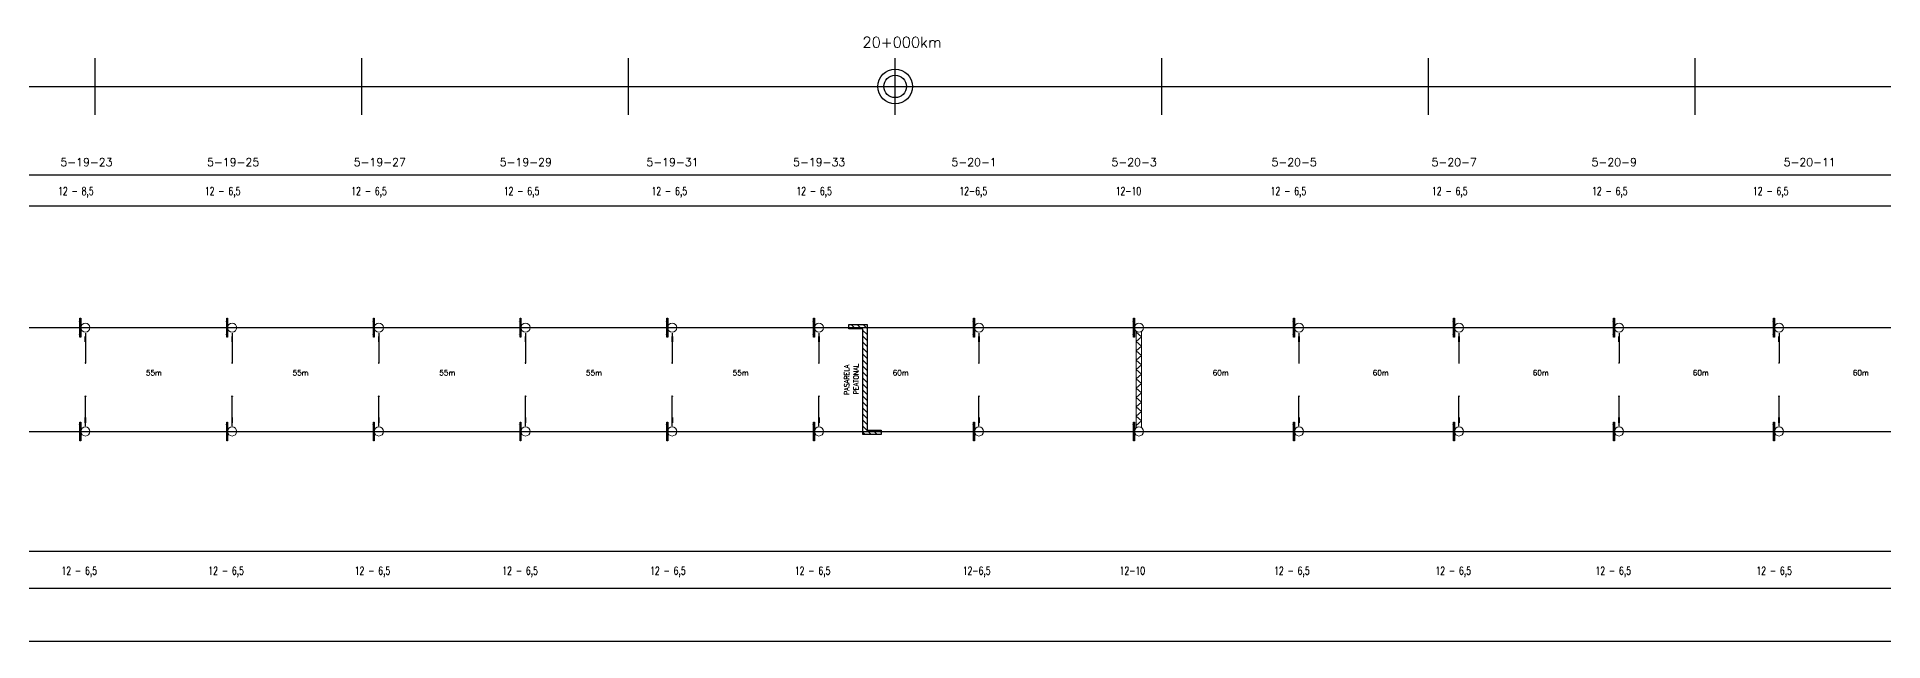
# Model space of a CAD drawing. Header units: millimetres. Extents: x 56 to 21898, y 218 to 1565.
# Drawn here: x 15746 to 16439, y 229 to 456 of the extents above; entities that cross this region are included whole.
import ezdxf

# ---------------------------------------------------------------- set-up
doc = ezdxf.new("R2010")
doc.units = ezdxf.units.MM
for name, color, linetype in [('Brazos', 9, 'Continuous'), ('Cruceta Fe', 42, 'Continuous'), ('LDF', 5, 'Continuous'), ('LDS', 1, 'Continuous'), ('longitud vano', 7, 'Continuous'), ('Nº de poste', 6, 'Continuous'), ('POSTES', 8, 'Continuous'), ('progresivas', 4, 'Continuous'), ('Pórticos', 9, 'Continuous'), ('TEXTOS', 3, 'Continuous')]:
    doc.layers.add(name, color=color, linetype=linetype)
doc.styles.add('STYLE1', font='romans.shx')

# ---------------------------------------------------------------- blocks, each defined once
blk = doc.blocks.new('Poste Hormigón')
at = {"layer": 'POSTES', "lineweight": 18}
blk.add_line((1.7, 0), (-1.7, 0), dxfattribs=at)
blk.add_circle((0, 0), 1.7, dxfattribs=at)
blk = doc.blocks.new('Brazo')
at = {"layer": 'Brazos'}
for p, q in [((0, 0.2), (0, -10.98)), ((-0.3, -1.23), (0.3, -1.23)), ((-0.3, -1.43), (0.3, -1.43)), ((-0.3, -1.64), (0.3, -1.64)), ((-0.3, -1.84), (0.3, -1.84)), ((-0.3, -2.04), (0.3, -2.04)), ((-0.3, -2.25), (0.3, -2.25)), ((-0.3, -2.45), (0.3, -2.45)), ((-0.3, -2.66), (0.3, -2.66)), ((-0.3, -2.86), (0.3, -2.86))]:
    blk.add_line(p, q, dxfattribs=at)
for start, end in [(37.01986, 217.01986), (217.01986, 37.01986)]:
    blk.add_arc((0, -10.98), 0.102, start, end, dxfattribs=at)
blk = doc.blocks.new('Cruceta Fe')
at = {"layer": 'Cruceta Fe', "const_width": 0.1}
for points in [[(-0.92, 2.45), (0, 2.45)], [(-0.92, 0), (0, 0)], [(-0.92, -2.45), (0, -2.45)]]:
    blk.add_lwpolyline(points, dxfattribs=at)
at = {"layer": 'Cruceta Fe'}
blk.add_lwpolyline([(-0.35, 3.52), (0, 3.52), (0, -3.52), (-0.35, -3.52)], close=True, dxfattribs=at)
blk = doc.blocks.new('Cruceta Fe 1')
at = {"layer": 'Cruceta Fe', "const_width": 0.1}
for points in [[(-0.92, 2.45), (0, 2.45)], [(-0.92, -2.45), (0, -2.45)]]:
    blk.add_lwpolyline(points, dxfattribs=at)
at = {"layer": 'Cruceta Fe'}
blk.add_lwpolyline([(-0.35, 3.52), (0, 3.52), (0, -3.52), (-0.35, -3.52)], close=True, dxfattribs=at)
blk = doc.blocks.new('Viga canasto')
at = {"layer": 'Pórticos', "lineweight": 20}
for p, q in [((-1, -1.37), (-1, -37.58)), ((-1, -1.73), (-1, -37.58)), ((-1, -1.73), (1, -3.48)), ((-1, -5.23), (1, -3.48)), ((-1, -5.23), (1, -6.99)), ((1, -1.37), (1, -37.58)), ((1, -1.37), (1, -37.58)), ((-1, -8.74), (1, -6.99)), ((-1, -8.74), (1, -10.49)), ((-1, -12.24), (1, -10.49)), ((-1, -12.24), (1, -13.99)), ((-1, -15.74), (1, -13.99)), ((-1, -15.74), (1, -17.49)), ((-1, -19.25), (1, -17.49)), ((-1, -19.25), (1, -21)), ((-1, -22.75), (1, -21)), ((-1, -22.75), (1, -24.5)), ((-1, -26.25), (1, -24.5)), ((-1, -26.25), (1, -28)), ((-1, -29.75), (1, -28)), ((-1, -29.75), (1, -31.51)), ((-1, -33.26), (1, -31.51)), ((-1, -33.26), (1, -35.01)), ((-1, -36.76), (1, -35.01))]:
    blk.add_line(p, q, dxfattribs=at)

msp = doc.modelspace()

# ---------------------------------------------------------------- hatches: boundary and pattern name
h = msp.add_hatch()
h.set_pattern_fill('ANSI31', color=256, scale=0.5, angle=90, style=0)
h.set_pattern_definition([(135, (-171.9055, -722.5569), (-1.12253202, -1.12253202), [])])
h.paths.add_polyline_path([(16062.8556, 306.4418), (16056.0106, 306.4418), (16056.0106, 346.0418), (16050.7656, 346.0418), (16050.7656, 347.6418), (16057.6106, 347.6418), (16057.6106, 308.0418), (16062.8556, 308.0418)])

# ---------------------------------------------------------------- linework, layer by layer
for p, q in [((15768.1506, 426.3383), (15768.1506, 447.6025)), ((15868.1506, 426.3383), (15868.1506, 447.6025)), ((15968.1506, 426.3383), (15968.1506, 447.6025)), ((16068.1506, 426.3383), (16068.1506, 447.6025)), ((16168.1506, 426.3383), (16168.1506, 447.6025)), ((16268.1506, 426.3383), (16268.1506, 447.6025)), ((16368.1506, 426.3383), (16368.1506, 447.6025)), ((68.1506, 436.9704), (21897.5602, 436.9704)), ((68.1506, 403.8502), (21897.5602, 403.8502)), ((68.1506, 392.2176), (21897.5602, 392.2176)), ((15764.5506, 346.5185), (15764.5506, 346.5185)), ((15764.5506, 346.5185), (15764.5506, 346.5185)), ((15819.5506, 346.5185), (15819.5506, 346.5185)), ((15819.5506, 346.5185), (15819.5506, 346.5185)), ((15874.5506, 346.5185), (15874.5506, 346.5185)), ((15874.5506, 346.5185), (15874.5506, 346.5185)), ((15929.5506, 346.5185), (15929.5506, 346.5185)), ((15929.5506, 346.5185), (15929.5506, 346.5185)), ((15984.5506, 346.5185), (15984.5506, 346.5185)), ((15984.5506, 346.5185), (15984.5506, 346.5185)), ((16039.5506, 346.5185), (16039.5506, 346.5185)), ((16039.5506, 346.5185), (16039.5506, 346.5185)), ((16099.5506, 346.5185), (16099.5506, 346.5185)), ((16099.5506, 346.5185), (16099.5506, 346.5185)), ((16159.5506, 346.5185), (16159.5506, 346.5185)), ((16159.5506, 346.5185), (16159.5506, 346.5185)), ((16219.5506, 346.5185), (16219.5506, 346.5185)), ((16219.5506, 346.5185), (16219.5506, 346.5185)), ((16279.5506, 346.5185), (16279.5506, 346.5185)), ((16279.5506, 346.5185), (16279.5506, 346.5185)), ((16339.5506, 346.5185), (16339.5506, 346.5185)), ((16339.5506, 346.5185), (16339.5506, 346.5185)), ((16399.5506, 346.5185), (16399.5506, 346.5185)), ((16399.5506, 346.5185), (16399.5506, 346.5185)), ((68.1506, 262.6383), (21897.5602, 262.6383)), ((68.1506, 248.8066), (21897.5602, 248.8066)), ((15732.8006, 228.9395), (16569.7506, 228.9395))]:
    msp.add_line(p, q)
msp.add_lwpolyline([(16062.8556, 306.4418), (16056.0106, 306.4418), (16056.0106, 346.0418), (16050.7656, 346.0418), (16050.7656, 347.6418), (16057.6106, 347.6418), (16057.6106, 308.0418), (16062.8556, 308.0418)], close=True)
for radius in [6.4757, 4.1956]:
    msp.add_circle((16068.1506, 436.9704), radius)
at = {"layer": 'LDF'}
msp.add_line((14270.7548, 346.5185), (16948.719, 346.5185), dxfattribs=at)
at = {"layer": 'LDS'}
msp.add_line((14270.7548, 307.565), (16950.0768, 307.565), dxfattribs=at)

# ---------------------------------------------------------------- block references
at = {"layer": 'Brazos'}
for p in [(15764.5504, 344.2785), (15819.5504, 344.2785), (15874.5504, 344.2785), (15929.5504, 344.2785), (15984.5504, 344.2785), (16039.5504, 344.2785), (16099.5504, 344.2785), (16219.5504, 344.2785), (16279.5504, 344.2785), (16339.5504, 344.2785), (16399.5504, 344.2785)]:
    msp.add_blockref('Brazo', p, dxfattribs=at)
at = {"layer": 'Brazos', "xscale": -1, "rotation": 180}
for p in [(15764.5504, 309.805), (15819.5504, 309.805), (15874.5504, 309.805), (15929.5504, 309.805), (15984.5504, 309.805), (16039.5504, 309.805), (16099.5504, 309.805), (16219.5504, 309.805), (16279.5504, 309.805), (16339.5504, 309.805), (16399.5504, 309.805)]:
    msp.add_blockref('Brazo', p, dxfattribs=at)
at = {"layer": 'Cruceta Fe'}
for name, p in [('Cruceta Fe', (15762.8506, 346.5185)), ('Cruceta Fe', (15817.8506, 346.5185)), ('Cruceta Fe', (15872.8506, 346.5185)), ('Cruceta Fe', (15927.8506, 346.5185)), ('Cruceta Fe', (15982.8506, 346.5185)), ('Cruceta Fe', (16037.8506, 346.5185)), ('Cruceta Fe', (16097.8506, 346.5185)), ('Cruceta Fe', (16157.8506, 346.5185)), ('Cruceta Fe', (16217.8506, 346.5185)), ('Cruceta Fe', (16277.8506, 346.5185)), ('Cruceta Fe', (16337.8506, 346.5185)), ('Cruceta Fe', (16397.8506, 346.5185)), ('Cruceta Fe 1', (15762.8506, 307.565)), ('Cruceta Fe 1', (15817.8506, 307.565)), ('Cruceta Fe 1', (15872.8506, 307.565)), ('Cruceta Fe 1', (15927.8506, 307.565)), ('Cruceta Fe 1', (15982.8506, 307.565)), ('Cruceta Fe 1', (16037.8506, 307.565)), ('Cruceta Fe 1', (16097.8506, 307.565)), ('Cruceta Fe 1', (16157.8506, 307.565)), ('Cruceta Fe 1', (16217.8506, 307.565)), ('Cruceta Fe 1', (16277.8506, 307.565)), ('Cruceta Fe 1', (16337.8506, 307.565)), ('Cruceta Fe 1', (16397.8506, 307.565))]:
    msp.add_blockref(name, p, dxfattribs=at)
at = {"layer": 'POSTES'}
for p in [(15764.5506, 346.5185), (15819.5506, 346.5185), (15874.5506, 346.5185), (15929.5506, 346.5185), (15984.5506, 346.5185), (16039.5506, 346.5185), (16099.5506, 346.5185), (16159.5506, 346.5185), (16219.5506, 346.5185), (16279.5506, 346.5185), (16339.5506, 346.5185), (16399.5506, 346.5185)]:
    msp.add_blockref('Poste Hormigón', p, dxfattribs=at)
at = {"layer": 'POSTES', "xscale": -1, "rotation": 180}
for p in [(15764.5506, 307.565), (15819.5506, 307.565), (15874.5506, 307.565), (15929.5506, 307.565), (15984.5506, 307.565), (16039.5506, 307.565), (16099.5506, 307.565), (16159.5506, 307.565), (16219.5506, 307.565), (16279.5506, 307.565), (16339.5506, 307.565), (16399.5506, 307.565)]:
    msp.add_blockref('Poste Hormigón', p, dxfattribs=at)
at = {"layer": 'Pórticos'}
msp.add_blockref('Viga canasto', (16159.5506, 346.5185), dxfattribs=at)

# ---------------------------------------------------------------- texts
at = {"layer": 'longitud vano', "linetype": 'Continuous', "style": 'STYLE1'}
for s, p in [('55m', (15787.2166, 328.6021)), ('55m', (15842.2166, 328.6021)), ('55m', (15897.2166, 328.6021)), ('55m', (15952.2166, 328.6021)), ('55m', (16007.2166, 328.6021)), ('60m', (16067.2166, 328.6021)), ('60m', (16187.2166, 328.6021)), ('60m', (16247.2166, 328.6021)), ('60m', (16307.2166, 328.6021)), ('60m', (16367.2166, 328.6021)), ('60m', (16427.2166, 328.6021))]:
    msp.add_text(s, height=2, dxfattribs=at).set_placement(p)
at = {"layer": 'Nº de poste', "linetype": 'Continuous', "style": 'STYLE1'}
for s, p in [('5-19-23', (15755.1411, 407.0813)), ('5-19-25', (15810.1411, 407.0813)), ('5-19-27', (15865.1411, 407.0813)), ('5-19-29', (15919.8942, 407.0813)), ('5-19-31', (15974.8942, 407.0813)), ('5-19-33', (16029.8942, 407.0813)), ('5-20-1', (16089.2668, 407.0813)), ('5-20-3', (16149.2668, 407.0813)), ('5-20-5', (16209.2668, 407.0813)), ('5-20-7', (16269.2668, 407.0813)), ('5-20-9', (16329.2668, 407.0813)), ('5-20-11', (16401.2777, 407.0813))]:
    msp.add_text(s, height=3, dxfattribs=at).set_placement(p)
at = {"layer": 'progresivas', "linetype": 'Continuous', "style": 'STYLE1'}
msp.add_text('20+000km', height=4, dxfattribs=at).set_placement((16055.8989, 451.5643))
at = {"layer": 'TEXTOS', "linetype": 'Continuous', "style": 'STYLE1', "width": 0.7}
for s, p in [('12 - 8,5', (15754.2939, 396.2406)), ('12 - 6,5', (15809.3427, 396.2406)), ('12 - 6,5', (15864.2256, 396.2406)), ('12 - 6,5', (15921.4059, 396.2406)), ('12 - 6,5', (15976.8186, 396.2406)), ('12 - 6,5', (16031.103, 396.2406)), ('12-6,5', (16092.2332, 396.2406)), ('12-10', (16150.8468, 396.2406)), ('12 - 6,5', (16208.9518, 396.2406)), ('12 - 6,5', (16269.4387, 396.2406)), ('12 - 6,5', (16329.4532, 396.2406)), ('12 - 6,5', (16389.7806, 396.2406)), ('12 - 6,5', (15755.5781, 253.8497)), ('12 - 6,5', (15810.627, 253.8497)), ('12 - 6,5', (15865.5098, 253.8497)), ('12 - 6,5', (15920.8541, 253.8497)), ('12 - 6,5', (15976.2668, 253.8497)), ('12 - 6,5', (16030.5512, 253.8497)), ('12-6,5', (16093.4896, 253.8497)), ('12-10', (16152.3136, 253.8497)), ('12 - 6,5', (16210.2361, 253.8497)), ('12 - 6,5', (16270.723, 253.8497)), ('12 - 6,5', (16330.7375, 253.8497)), ('12 - 6,5', (16391.0649, 253.8497))]:
    msp.add_text(s, height=3, dxfattribs=at).set_placement(p)
at = {"layer": 'TEXTOS', "linetype": 'Continuous', "style": 'STYLE1', "width": 0.9}
for s, p in [('PASARELA', (16050.9601, 321.224)), ('PEATONAL', (16054.4428, 321.4907))]:
    msp.add_text(s, height=1.944, rotation=90, dxfattribs=at).set_placement(p)

doc.saveas('drawing.dxf')
